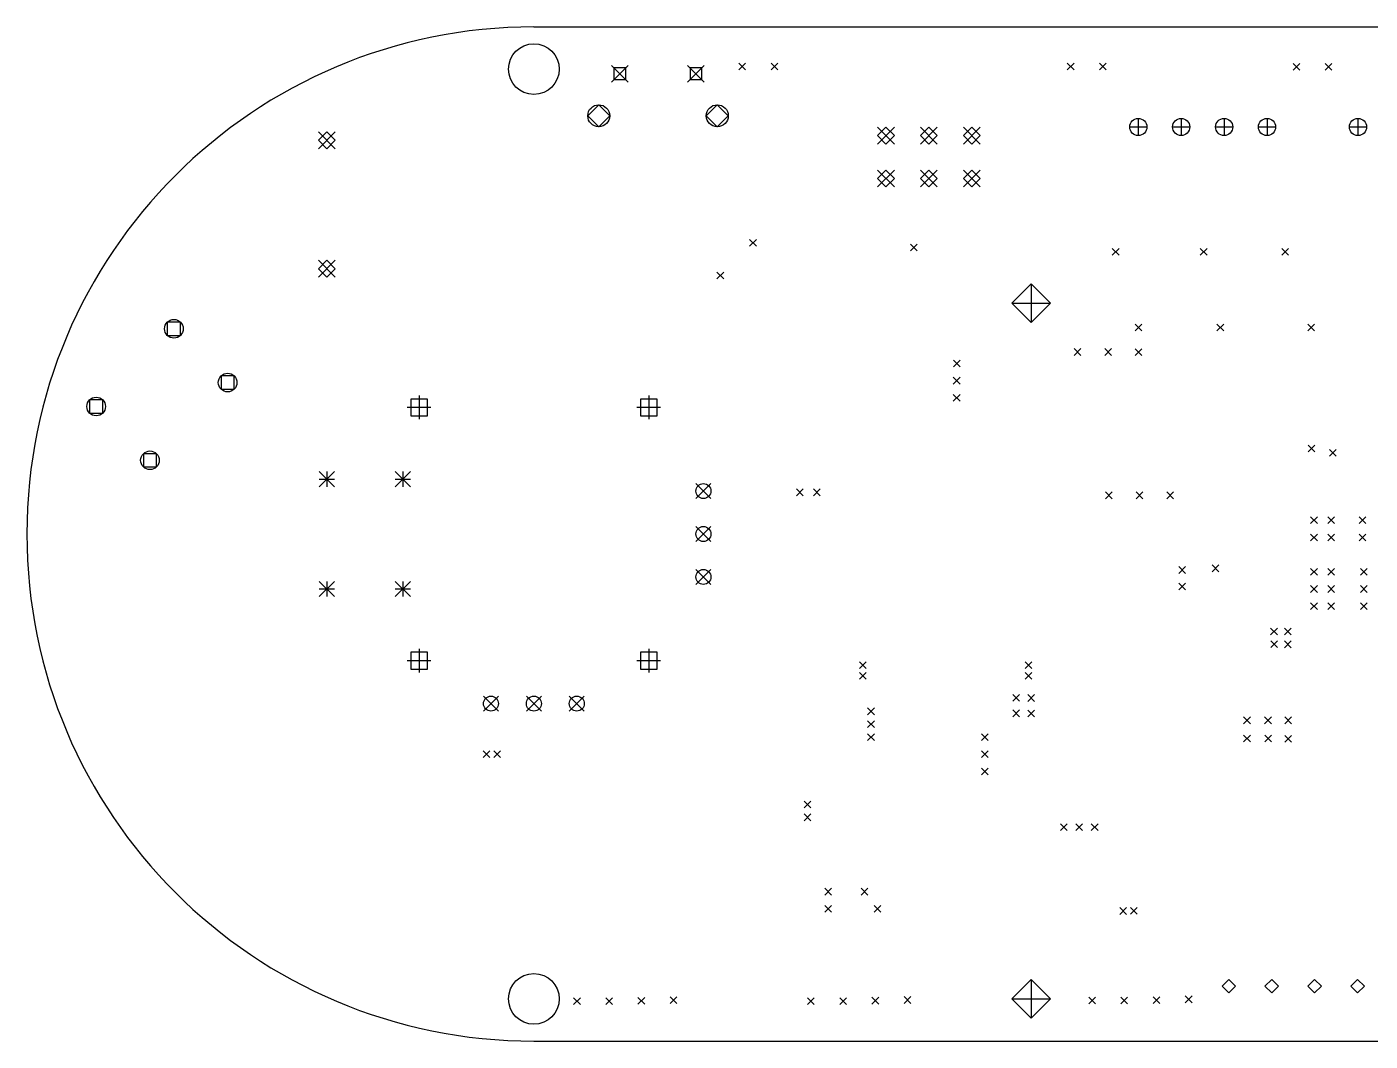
# Model space of a CAD drawing. Extents: x 1.89 to 8.27, y -6.79 to -2.76.
# Drawn here: x 1.969 to 5.098, y -5.118 to -2.756 of the extents above; entities that cross this region are included whole.
import ezdxf

# ---------------------------------------------------------------- set-up
doc = ezdxf.new("R2010")
doc.units = 0
doc.header["$MEASUREMENT"] = 0
doc.layers.add('BLACK', color=7, linetype='CONTINUOUS')

msp = doc.modelspace()

# ---------------------------------------------------------------- linework, layer by layer
at = {"layer": 'BLACK', "linetype": 'CONTINUOUS'}
for p, q in [((3.1496, -2.7559), (7.0866, -2.7559)), ((3.3305, -2.8455), (3.3695, -2.8845)), ((3.3695, -2.8455), (3.3305, -2.8845)), ((3.5077, -2.8455), (3.5467, -2.8845)), ((3.5467, -2.8455), (3.5077, -2.8845)), ((3.6271, -2.8405), (3.6429, -2.8563)), ((3.6429, -2.8405), (3.6271, -2.8563)), ((3.7021, -2.8405), (3.7179, -2.8563)), ((3.7179, -2.8405), (3.7021, -2.8563)), ((4.3921, -2.8406), (4.4079, -2.8563)), ((4.4079, -2.8406), (4.3921, -2.8563)), ((4.4671, -2.8406), (4.4829, -2.8563)), ((4.4829, -2.8406), (4.4671, -2.8563)), ((4.9181, -2.8414), (4.9339, -2.8571)), ((4.9339, -2.8414), (4.9181, -2.8571)), ((4.9931, -2.8414), (5.0089, -2.8571)), ((5.0089, -2.8414), (4.9931, -2.8571)), ((3.3638, -2.8512), (3.3362, -2.8512)), ((3.3362, -2.8512), (3.3362, -2.8788)), ((3.3362, -2.8788), (3.3638, -2.8788)), ((3.3638, -2.8788), (3.3638, -2.8512)), ((3.5409, -2.8512), (3.5134, -2.8512)), ((3.5134, -2.8512), (3.5134, -2.8788)), ((3.5134, -2.8788), (3.5409, -2.8788)), ((3.5409, -2.8788), (3.5409, -2.8512)), ((3.3008, -2.9374), (3.2752, -2.963)), ((3.3264, -2.963), (3.3008, -2.9374)), ((3.5768, -2.9374), (3.5512, -2.963)), ((3.6024, -2.963), (3.5768, -2.9374)), ((3.2752, -2.963), (3.3008, -2.9886)), ((3.3008, -2.9886), (3.3264, -2.963)), ((3.5512, -2.963), (3.5768, -2.9886)), ((3.5768, -2.9886), (3.6024, -2.963)), ((4.5576, -2.969), (4.5576, -3.009)), ((4.6576, -2.969), (4.6576, -3.009)), ((4.7576, -2.969), (4.7576, -3.009)), ((4.8576, -2.969), (4.8576, -3.009)), ((5.0694, -2.969), (5.0694, -3.009)), ((2.6476, -3.0003), (2.687, -3.0397)), ((2.687, -3.0003), (2.6476, -3.0397)), ((2.6673, -3.0003), (2.6476, -3.02)), ((2.687, -3.02), (2.6673, -3.0003)), ((3.9501, -2.9893), (3.9895, -3.0287)), ((3.9895, -2.9893), (3.9501, -3.0287)), ((3.9698, -2.9893), (3.9501, -3.009)), ((3.9895, -3.009), (3.9698, -2.9893)), ((4.0501, -2.9893), (4.0895, -3.0287)), ((4.0895, -2.9893), (4.0501, -3.0287)), ((4.0698, -2.9893), (4.0501, -3.009)), ((4.0895, -3.009), (4.0698, -2.9893)), ((4.1501, -2.9893), (4.1895, -3.0287)), ((4.1895, -2.9893), (4.1501, -3.0287)), ((4.1698, -2.9893), (4.1501, -3.009)), ((4.1895, -3.009), (4.1698, -2.9893)), ((4.5376, -2.989), (4.5776, -2.989)), ((4.6376, -2.989), (4.6776, -2.989)), ((4.7376, -2.989), (4.7776, -2.989)), ((4.8376, -2.989), (4.8776, -2.989)), ((5.0494, -2.989), (5.0894, -2.989)), ((2.6476, -3.02), (2.6673, -3.0397)), ((2.6673, -3.0397), (2.687, -3.02)), ((3.9501, -3.009), (3.9698, -3.0287)), ((3.9698, -3.0287), (3.9895, -3.009)), ((4.0501, -3.009), (4.0698, -3.0287)), ((4.0698, -3.0287), (4.0895, -3.009)), ((4.1501, -3.009), (4.1698, -3.0287)), ((4.1698, -3.0287), (4.1895, -3.009)), ((3.9501, -3.0893), (3.9895, -3.1287)), ((3.9895, -3.0893), (3.9501, -3.1287)), ((3.9698, -3.0893), (3.9501, -3.109)), ((3.9895, -3.109), (3.9698, -3.0893)), ((4.0501, -3.0893), (4.0895, -3.1287)), ((4.0895, -3.0893), (4.0501, -3.1287)), ((4.0698, -3.0893), (4.0501, -3.109)), ((4.0895, -3.109), (4.0698, -3.0893)), ((4.1501, -3.0893), (4.1895, -3.1287)), ((4.1895, -3.0893), (4.1501, -3.1287)), ((4.1698, -3.0893), (4.1501, -3.109)), ((4.1895, -3.109), (4.1698, -3.0893)), ((3.9501, -3.109), (3.9698, -3.1287)), ((3.9698, -3.1287), (3.9895, -3.109)), ((4.0501, -3.109), (4.0698, -3.1287)), ((4.0698, -3.1287), (4.0895, -3.109)), ((4.1501, -3.109), (4.1698, -3.1287)), ((4.1698, -3.1287), (4.1895, -3.109)), ((3.6521, -3.2512), (3.6679, -3.2669)), ((3.6679, -3.2512), (3.6521, -3.2669)), ((4.0271, -3.2621), (4.0429, -3.2779)), ((4.0429, -3.2621), (4.0271, -3.2779)), ((4.4971, -3.2721), (4.5129, -3.2879)), ((4.5129, -3.2721), (4.4971, -3.2879)), ((4.7021, -3.2721), (4.7179, -3.2879)), ((4.7179, -3.2721), (4.7021, -3.2879)), ((4.8921, -3.2721), (4.9079, -3.2879)), ((4.9079, -3.2721), (4.8921, -3.2879)), ((2.6476, -3.2995), (2.687, -3.3389)), ((2.687, -3.2995), (2.6476, -3.3389)), ((2.6673, -3.2995), (2.6476, -3.3192)), ((2.687, -3.3192), (2.6673, -3.2995)), ((2.6476, -3.3192), (2.6673, -3.3389)), ((2.6673, -3.3389), (2.687, -3.3192)), ((3.5761, -3.3269), (3.5919, -3.3426)), ((3.5919, -3.3269), (3.5761, -3.3426)), ((4.3081, -3.3547), (4.2631, -3.3997)), ((4.3081, -3.3547), (4.3081, -3.4447)), ((4.3531, -3.3997), (4.3081, -3.3547)), ((4.2631, -3.3997), (4.3531, -3.3997)), ((4.2631, -3.3997), (4.3081, -3.4447)), ((4.3081, -3.4447), (4.3531, -3.3997)), ((2.3263, -3.4437), (2.2956, -3.4437)), ((2.2956, -3.4437), (2.2956, -3.4744)), ((2.3263, -3.4744), (2.3263, -3.4437)), ((4.55, -3.4481), (4.5658, -3.4639)), ((4.5658, -3.4481), (4.55, -3.4639)), ((4.741, -3.4481), (4.7568, -3.4639)), ((4.7568, -3.4481), (4.741, -3.4639)), ((4.9525, -3.4481), (4.9683, -3.4639)), ((4.9683, -3.4481), (4.9525, -3.4639)), ((2.2956, -3.4744), (2.3263, -3.4744)), ((4.1271, -3.5321), (4.1429, -3.5479)), ((4.1429, -3.5321), (4.1271, -3.5479)), ((4.408, -3.5051), (4.4237, -3.5209)), ((4.4237, -3.5051), (4.408, -3.5209)), ((4.4796, -3.5051), (4.4953, -3.5209)), ((4.4953, -3.5051), (4.4796, -3.5209)), ((4.55, -3.5054), (4.5658, -3.5212)), ((4.5658, -3.5054), (4.55, -3.5212)), ((2.4515, -3.569), (2.4209, -3.569)), ((2.4209, -3.569), (2.4209, -3.5996)), ((2.4515, -3.5996), (2.4515, -3.569)), ((4.1266, -3.5721), (4.1424, -3.5879)), ((4.1424, -3.5721), (4.1266, -3.5879)), ((2.1453, -3.6247), (2.1147, -3.6247)), ((2.1147, -3.6247), (2.1147, -3.6553)), ((2.1453, -3.6553), (2.1453, -3.6247)), ((2.4209, -3.5996), (2.4515, -3.5996)), ((2.9016, -3.6226), (2.8627, -3.6226)), ((2.8627, -3.6226), (2.8627, -3.6615)), ((2.8821, -3.6145), (2.8821, -3.6695)), ((2.9016, -3.6615), (2.9016, -3.6226)), ((3.4366, -3.6226), (3.3977, -3.6226)), ((3.3977, -3.6226), (3.3977, -3.6615)), ((3.4171, -3.6145), (3.4171, -3.6695)), ((3.4366, -3.6615), (3.4366, -3.6226)), ((4.1266, -3.6121), (4.1424, -3.6279)), ((4.1424, -3.6121), (4.1266, -3.6279)), ((2.1147, -3.6553), (2.1453, -3.6553)), ((2.8546, -3.642), (2.9096, -3.642)), ((3.3896, -3.642), (3.4446, -3.642)), ((2.8627, -3.6615), (2.9016, -3.6615)), ((3.3977, -3.6615), (3.4366, -3.6615)), ((2.2706, -3.75), (2.24, -3.75)), ((2.24, -3.75), (2.24, -3.7806)), ((2.2706, -3.7806), (2.2706, -3.75)), ((4.9531, -3.7301), (4.9689, -3.7459)), ((4.9689, -3.7301), (4.9531, -3.7459)), ((5.0031, -3.7401), (5.0189, -3.7559)), ((5.0189, -3.7401), (5.0031, -3.7559)), ((2.24, -3.7806), (2.2706, -3.7806)), ((2.6496, -3.7914), (2.685, -3.8268)), ((2.685, -3.7914), (2.6496, -3.8268)), ((2.6496, -3.8091), (2.685, -3.8091)), ((2.6673, -3.7914), (2.6673, -3.8268)), ((2.8268, -3.7914), (2.8622, -3.8268)), ((2.8622, -3.7914), (2.8268, -3.8268)), ((2.8268, -3.8091), (2.8622, -3.8091)), ((2.8445, -3.7914), (2.8445, -3.8268)), ((3.5271, -3.8195), (3.5621, -3.8545)), ((3.5621, -3.8195), (3.5271, -3.8545)), ((3.7611, -3.8321), (3.7769, -3.8479)), ((3.7769, -3.8321), (3.7611, -3.8479)), ((3.8011, -3.8321), (3.8169, -3.8479)), ((3.8169, -3.8321), (3.8011, -3.8479)), ((4.481, -3.8391), (4.4967, -3.8549)), ((4.4967, -3.8391), (4.481, -3.8549)), ((4.5526, -3.8391), (4.5683, -3.8549)), ((4.5683, -3.8391), (4.5526, -3.8549)), ((4.6241, -3.8391), (4.6399, -3.8549)), ((4.6399, -3.8391), (4.6241, -3.8549)), ((4.9591, -3.8971), (4.9749, -3.9129)), ((4.9749, -3.8971), (4.9591, -3.9129)), ((4.9991, -3.8971), (5.0149, -3.9129)), ((5.0149, -3.8971), (4.9991, -3.9129)), ((5.0721, -3.8971), (5.0879, -3.9129)), ((5.0879, -3.8971), (5.0721, -3.9129)), ((3.5271, -3.9195), (3.5621, -3.9545)), ((3.5621, -3.9195), (3.5271, -3.9545)), ((4.9591, -3.9371), (4.9749, -3.9529)), ((4.9749, -3.9371), (4.9591, -3.9529)), ((4.9991, -3.9371), (5.0149, -3.9529)), ((5.0149, -3.9371), (4.9991, -3.9529)), ((5.0721, -3.9371), (5.0879, -3.9529)), ((5.0879, -3.9371), (5.0721, -3.9529)), ((3.5271, -4.0195), (3.5621, -4.0545)), ((3.5621, -4.0195), (3.5271, -4.0545)), ((4.6521, -4.0129), (4.6679, -4.0287)), ((4.6679, -4.0129), (4.6521, -4.0287)), ((4.7296, -4.009), (4.7454, -4.0248)), ((4.7454, -4.009), (4.7296, -4.0248)), ((4.9591, -4.0171), (4.9749, -4.0329)), ((4.9749, -4.0171), (4.9591, -4.0329)), ((4.9991, -4.0171), (5.0149, -4.0329)), ((5.0149, -4.0171), (4.9991, -4.0329)), ((5.0751, -4.0171), (5.0909, -4.0329)), ((5.0909, -4.0171), (5.0751, -4.0329)), ((2.6496, -4.0473), (2.685, -4.0827)), ((2.685, -4.0473), (2.6496, -4.0827)), ((2.6496, -4.065), (2.685, -4.065)), ((2.6673, -4.0473), (2.6673, -4.0827)), ((2.8268, -4.0473), (2.8622, -4.0827)), ((2.8622, -4.0473), (2.8268, -4.0827)), ((2.8268, -4.065), (2.8622, -4.065)), ((2.8445, -4.0473), (2.8445, -4.0827)), ((4.6521, -4.0512), (4.6679, -4.0669)), ((4.6679, -4.0512), (4.6521, -4.0669)), ((4.9591, -4.0571), (4.9749, -4.0729)), ((4.9749, -4.0571), (4.9591, -4.0729)), ((4.9991, -4.0571), (5.0149, -4.0729)), ((5.0149, -4.0571), (4.9991, -4.0729)), ((5.0751, -4.0571), (5.0909, -4.0729)), ((5.0909, -4.0571), (5.0751, -4.0729)), ((4.9591, -4.0971), (4.9749, -4.1129)), ((4.9749, -4.0971), (4.9591, -4.1129)), ((4.9991, -4.0971), (5.0149, -4.1129)), ((5.0149, -4.0971), (4.9991, -4.1129)), ((5.0751, -4.0971), (5.0909, -4.1129)), ((5.0909, -4.0971), (5.0751, -4.1129)), ((4.866, -4.1561), (4.8818, -4.1719)), ((4.8818, -4.1561), (4.866, -4.1719)), ((4.8981, -4.1561), (4.9139, -4.1719)), ((4.9139, -4.1561), (4.8981, -4.1719)), ((4.8661, -4.1856), (4.8819, -4.2014)), ((4.8819, -4.1856), (4.8661, -4.2014)), ((4.8981, -4.1861), (4.9139, -4.2019)), ((4.9139, -4.1861), (4.8981, -4.2019)), ((2.9016, -4.2126), (2.8627, -4.2126)), ((2.8627, -4.2126), (2.8627, -4.2515)), ((2.8821, -4.2045), (2.8821, -4.2595)), ((2.9016, -4.2515), (2.9016, -4.2126)), ((3.4366, -4.2126), (3.3977, -4.2126)), ((3.3977, -4.2126), (3.3977, -4.2515)), ((3.4171, -4.2045), (3.4171, -4.2595)), ((3.4366, -4.2515), (3.4366, -4.2126)), ((2.8546, -4.232), (2.9096, -4.232)), ((2.8627, -4.2515), (2.9016, -4.2515)), ((3.3896, -4.232), (3.4446, -4.232)), ((3.3977, -4.2515), (3.4366, -4.2515)), ((3.908, -4.2348), (3.9238, -4.2505)), ((3.9238, -4.2348), (3.908, -4.2505)), ((4.294, -4.2348), (4.3098, -4.2505)), ((4.3098, -4.2348), (4.294, -4.2505)), ((3.9081, -4.2593), (3.9239, -4.2751)), ((3.9239, -4.2593), (3.9081, -4.2751)), ((4.2941, -4.2593), (4.3099, -4.2751)), ((4.3099, -4.2593), (4.2941, -4.2751)), ((3.0321, -4.3145), (3.0671, -4.3495)), ((3.0671, -4.3145), (3.0321, -4.3495)), ((3.1321, -4.3145), (3.1671, -4.3495)), ((3.1671, -4.3145), (3.1321, -4.3495)), ((3.2321, -4.3145), (3.2671, -4.3495)), ((3.2671, -4.3145), (3.2321, -4.3495)), ((4.2651, -4.3109), (4.2809, -4.3267)), ((4.2809, -4.3109), (4.2651, -4.3267)), ((4.3001, -4.3111), (4.3159, -4.3269)), ((4.3159, -4.3111), (4.3001, -4.3269)), ((3.9271, -4.3421), (3.9429, -4.3579)), ((3.9429, -4.3421), (3.9271, -4.3579)), ((4.2651, -4.3469), (4.2809, -4.3627)), ((4.2809, -4.3469), (4.2651, -4.3627)), ((4.3001, -4.3471), (4.3159, -4.3629)), ((4.3159, -4.3471), (4.3001, -4.3629)), ((3.9271, -4.3721), (3.9429, -4.3879)), ((3.9429, -4.3721), (3.9271, -4.3879)), ((4.803, -4.3631), (4.8188, -4.3788)), ((4.8188, -4.3631), (4.803, -4.3788)), ((4.852, -4.3631), (4.8678, -4.3789)), ((4.8678, -4.3631), (4.852, -4.3789)), ((4.8991, -4.3631), (4.9149, -4.3789)), ((4.9149, -4.3631), (4.8991, -4.3789)), ((3.9271, -4.4021), (3.9429, -4.4179)), ((3.9429, -4.4021), (3.9271, -4.4179)), ((4.1921, -4.4021), (4.2079, -4.4179)), ((4.2079, -4.4021), (4.1921, -4.4179)), ((4.8031, -4.4056), (4.8189, -4.4213)), ((4.8189, -4.4056), (4.8031, -4.4213)), ((4.8521, -4.4056), (4.8679, -4.4214)), ((4.8679, -4.4056), (4.8521, -4.4214)), ((4.8991, -4.4061), (4.9149, -4.4219)), ((4.9149, -4.4061), (4.8991, -4.4219)), ((3.0316, -4.4421), (3.0473, -4.4579)), ((3.0473, -4.4421), (3.0316, -4.4579)), ((3.0561, -4.4421), (3.0719, -4.4579)), ((3.0719, -4.4421), (3.0561, -4.4579)), ((4.1921, -4.4421), (4.2079, -4.4579)), ((4.2079, -4.4421), (4.1921, -4.4579)), ((4.1921, -4.4821), (4.2079, -4.4979)), ((4.2079, -4.4821), (4.1921, -4.4979)), ((3.7791, -4.5591), (3.7949, -4.5749)), ((3.7949, -4.5591), (3.7791, -4.5749)), ((3.7791, -4.5891), (3.7949, -4.6049)), ((3.7949, -4.5891), (3.7791, -4.6049)), ((4.3761, -4.6121), (4.3919, -4.6279)), ((4.3919, -4.6121), (4.3761, -4.6279)), ((4.4121, -4.6121), (4.4279, -4.6279)), ((4.4279, -4.6121), (4.4121, -4.6279)), ((4.4481, -4.6121), (4.4639, -4.6279)), ((4.4639, -4.6121), (4.4481, -4.6279)), ((3.8271, -4.7621), (3.8429, -4.7779)), ((3.8429, -4.7621), (3.8271, -4.7779)), ((3.9121, -4.7621), (3.9279, -4.7779)), ((3.9279, -4.7621), (3.9121, -4.7779)), ((3.8271, -4.8021), (3.8429, -4.8179)), ((3.8429, -4.8021), (3.8271, -4.8179)), ((3.9421, -4.8021), (3.9579, -4.8179)), ((3.9579, -4.8021), (3.9421, -4.8179)), ((4.5147, -4.8071), (4.5304, -4.8229)), ((4.5304, -4.8071), (4.5147, -4.8229)), ((4.5397, -4.807), (4.5554, -4.8228)), ((4.5554, -4.807), (4.5397, -4.8228)), ((4.3081, -4.9747), (4.2631, -5.0197)), ((4.3081, -4.9747), (4.3081, -5.0647)), ((4.3531, -5.0197), (4.3081, -4.9747)), ((4.7685, -4.9742), (4.7528, -4.99)), ((4.7843, -4.99), (4.7685, -4.9742)), ((4.8685, -4.9742), (4.8528, -4.99)), ((4.8843, -4.99), (4.8685, -4.9742)), ((4.9685, -4.9742), (4.9528, -4.99)), ((4.9843, -4.99), (4.9685, -4.9742)), ((5.0685, -4.9742), (5.0528, -4.99)), ((5.0843, -4.99), (5.0685, -4.9742)), ((4.7528, -4.99), (4.7685, -5.0057)), ((4.7685, -5.0057), (4.7843, -4.99)), ((4.8528, -4.99), (4.8685, -5.0057)), ((4.8685, -5.0057), (4.8843, -4.99)), ((4.9528, -4.99), (4.9685, -5.0057)), ((4.9685, -5.0057), (4.9843, -4.99)), ((5.0528, -4.99), (5.0685, -5.0057)), ((5.0685, -5.0057), (5.0843, -4.99)), ((3.2421, -5.0171), (3.2579, -5.0329)), ((3.2579, -5.0171), (3.2421, -5.0329)), ((3.3171, -5.0171), (3.3329, -5.0329)), ((3.3329, -5.0171), (3.3171, -5.0329)), ((3.3921, -5.0163), (3.4079, -5.0321)), ((3.4079, -5.0163), (3.3921, -5.0321)), ((3.4671, -5.0146), (3.4829, -5.0303)), ((3.4829, -5.0146), (3.4671, -5.0303)), ((3.7871, -5.017), (3.8029, -5.0327)), ((3.8029, -5.017), (3.7871, -5.0327)), ((3.8621, -5.017), (3.8779, -5.0327)), ((3.8779, -5.017), (3.8621, -5.0327)), ((3.9371, -5.0161), (3.9529, -5.0319)), ((3.9529, -5.0161), (3.9371, -5.0319)), ((4.0121, -5.0144), (4.0279, -5.0302)), ((4.0279, -5.0144), (4.0121, -5.0302)), ((4.2631, -5.0197), (4.3531, -5.0197)), ((4.2631, -5.0197), (4.3081, -5.0647)), ((4.3081, -5.0647), (4.3531, -5.0197)), ((4.4421, -5.0154), (4.4579, -5.0312)), ((4.4579, -5.0154), (4.4421, -5.0312)), ((4.5171, -5.0154), (4.5329, -5.0312)), ((4.5329, -5.0154), (4.5171, -5.0312)), ((4.5921, -5.0146), (4.6079, -5.0303)), ((4.6079, -5.0146), (4.5921, -5.0303)), ((4.6671, -5.0129), (4.6829, -5.0286)), ((4.6829, -5.0129), (4.6671, -5.0286)), ((3.1496, -5.1181), (7.0866, -5.1181))]:
    msp.add_line(p, q, dxfattribs=at)
at = {"layer": 'BLACK'}
for centre, radius in [((3.1496, -2.8543), 0.0591), ((3.3008, -2.963), 0.0256), ((3.5768, -2.963), 0.0256), ((4.5576, -2.989), 0.02), ((4.6576, -2.989), 0.02), ((4.7576, -2.989), 0.02), ((4.8576, -2.989), 0.02), ((5.0694, -2.989), 0.02), ((2.311, -3.459), 0.0217), ((2.4362, -3.5843), 0.0217), ((2.13, -3.64), 0.0217), ((2.2553, -3.7653), 0.0217), ((3.5446, -3.837), 0.0175), ((3.5446, -3.937), 0.0175), ((3.5446, -4.037), 0.0175), ((3.0496, -4.332), 0.0175), ((3.1496, -4.332), 0.0175), ((3.2496, -4.332), 0.0175), ((3.1496, -5.0197), 0.0591)]:
    msp.add_circle(centre, radius, dxfattribs=at)
msp.add_arc((3.1496, -3.937), 1.1811, -270, -90, dxfattribs=at)

doc.saveas('drawing.dxf')
